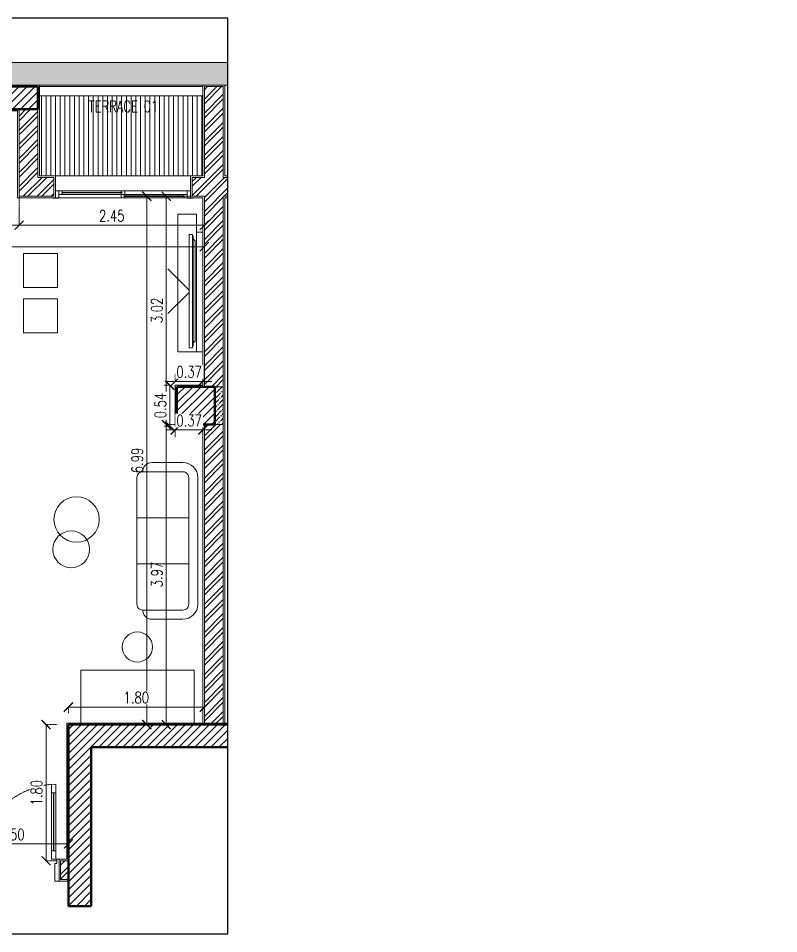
# Model space of a CAD drawing. Header units: metres. Extents: x 0 to 104350, y 982 to 43174.
# Drawn here: x 42108 to 52175, y 14509 to 26618 of the extents above; entities that cross this region are included whole.
import ezdxf
from ezdxf.xclip import XClip

# ---------------------------------------------------------------- set-up
doc = ezdxf.new("R2010")
doc.units = ezdxf.units.M
doc.header["$XCLIPFRAME"] = 2
doc.linetypes.add('DASHED2', pattern=[0.375, 0.25, -0.125])
doc.linetypes.add('DOT2', pattern=[0.125, 0, -0.125])
doc.layers.get('0').update_dxf_attribs({"lineweight": 30})
for name, color, linetype, lineweight in [('A-ANNO-DIMS', 1, 'Continuous', 0), ('A-ANNO-HATCH', 9, 'Continuous', 9), ('A-CLNG-GRID', 2, 'Continuous', 5), ('A-DOOR', 1, 'Continuous', 5), ('A-DOOR-FRAM', 1, 'Continuous', 0), ('A-ELEV-BACK', 1, 'Continuous', 0), ('A-FLOR-OVHD', 1, 'DASHED2', 0), ('A-FURN', 8, 'Continuous', 0), ('A-ROOM-NMBR', 1, 'Continuous', 0), ('A-WALL', 3, 'Continuous', 18), ('A-WINDOW', 10, 'Continuous', 5), ('dimensions', 90, 'Continuous', 30), ('G-ANNO-HATCH', 8, 'Continuous', 0), ('HATCH', 8, 'Continuous', 0), ('S-COLS', 52, 'Continuous', 9)]:
    doc.layers.add(name, color=color, linetype=linetype, lineweight=lineweight)
doc.styles.add('$2$08-M-BLDG-1_50', font='romans.shx', dxfattribs={"width": 0.75, "height": 150})
doc.styles.add('Al-Jazi-text-100', font='romans.shx', dxfattribs={"width": 0.75, "height": 150})
doc.styles.get("Standard").update_dxf_attribs({"font": 'arial.ttf'})
doc.dimstyles.new('Al-Jazi-DIM 100', dxfattribs={"dimtxt": 150, "dimasz": 120, "dimexe": 0, "dimexo": 150, "dimgap": 50, "dimtad": 1, "dimlfac": 0.001, "dimzin": 1, "dimdsep": 46, "dimtxsty": 'Al-Jazi-text-100', "dimblk": 'ARCHTICK', "dimcen": 150, "dimclrd": 1, "dimclre": 256, "dimclrt": 2, "dimadec": 0, "dimazin": 0, "dimtfac": 1, "dimtix": 1, "dimtmove": 2, "dimatfit": 2, "dimfxl": 150, "dimtfill": 1, "dimtolj": 1, "dimlwd": 5, "dimlwe": 5, "dimarcsym": 0})
doc.dimstyles.new('ISO-25', dxfattribs={"dimtxt": 60, "dimasz": 20, "dimexe": 1.25, "dimexo": 0.625, "dimgap": 0.1, "dimtad": 0, "dimtxsty": 'Standard', "dimblk": 'ARCHTICK', "dimcen": 2.5, "dimse1": 1, "dimse2": 1, "dimadec": 0, "dimazin": 0, "dimtfac": 1, "dimtmove": 0, "dimatfit": 3, "dimldrblk": 'ARCHTICK', "dimfxl": 1, "dimarcsym": 0})
pattern_1 = [(45, (-163049.75, 35283.02), (-92.807765, 92.807765), []), (45, (-162987.88, 35283.02), (-92.807765, 92.807765), [])]
pattern_2 = [(45, (116748.97, -54336.016), (-53.033, 53.033), [])]

# ---------------------------------------------------------------- blocks, each defined once
blk = doc.blocks.new('*U119')
for p, q in [((-5314, 135751), (-5249, 135754)), ((-5251, 134853), (-5299, 135751)), ((-5201, 134855), (-5249, 135754)), ((-5244, 135654), (-5294, 135652)), ((-5271, 135653), (-5234, 134955)), ((-5266, 135653), (-5229, 134955)), ((-5207, 134957), (-5257, 134954)), ((-5201, 134855), (-5251, 134853))]:
    blk.add_line(p, q)
at = {"linetype": 'DASHED2'}
blk.add_arc((-5342, 135819), 974, 278.2926, 1.8703, dxfattribs=at)
at = {"layer": 'A-DOOR-FRAM'}
for p, q in [((-5353, 136013), (-5303, 136015)), ((-5339, 135749), (-5353, 136013)), ((-4404, 136063), (-4355, 136066)), ((-4355, 136066), (-4340, 135803)), ((-5339, 135749), (-5314, 135751)), ((-4340, 135803), (-4365, 135801))]:
    blk.add_line(p, q, dxfattribs=at)
for points in [[(-5303, 136015), (-5292, 135802), (-5317, 135801), (-5314, 135751)], [(-4404, 136063), (-4393, 135850), (-4368, 135851), (-4365, 135801)]]:
    blk.add_lwpolyline(points, dxfattribs=at)
blk = doc.blocks.new('wgdfghd')
at = {"layer": 'A-FURN'}
for p, q in [((135038, 281145, 29), (134758, 281427, 29)), ((135068, 281142, 29), (135348, 281424, 29)), ((134304, 281101, 29), (134304, 281142, 29)), ((134304, 281142, 29), (135804, 281142, 29)), ((135804, 281101, 29), (134304, 281101, 29)), ((134304, 281101, 29), (135804, 281101, 29)), ((134324, 281101, 29), (134324, 281089, 29)), ((135785, 281089, 29), (134324, 281089, 29)), ((134391, 281062, 29), (134369, 281089, 29)), ((134391, 281062, 29), (135718, 281062, 29)), ((135718, 281062, 29), (135746, 281089, 29)), ((135785, 281101, 29), (135785, 281089, 29)), ((135804, 281101, 29), (135804, 281142, 29))]:
    blk.add_line(p, q, dxfattribs=at)
blk = doc.blocks.new('*U140')
for p, q in [((-0.235, 0.09), (1.464, 0.09)), ((-0.235, 0.045), (-0.235, 0.09)), ((1.464, 0.045), (-0.235, 0.045)), ((1.464, 0.045), (-0.235, 0.045)), ((-0.235, 0.045), (-0.235, 0)), ((-0.235, 0), (1.464, 0)), ((-0.19, 0.045), (-0.19, 0.026)), ((-0.19, 0.018), (-0.19, 0)), ((0.593, 0.09), (0.593, 0.026)), ((0.593, 0.018), (0.593, 0)), ((0.638, 0.09), (0.638, 0.071)), ((0.638, 0.063), (0.638, 0)), ((1.419, 0.09), (1.419, 0.071)), ((1.419, 0.063), (1.419, 0.045)), ((1.464, 0.09), (1.464, 0.045)), ((1.464, 0), (1.464, 0.045))]:
    blk.add_line(p, q)
for points in [[(-0.315, 0), (-0.235, 0), (-0.235, -0.007), (-0.315, -0.007)], [(-0.235, 0.09), (-0.28, 0.09), (-0.28, 0), (-0.235, 0)], [(-0.235, 0.09), (1.464, 0.09), (1.464, 0), (-0.235, 0)], [(-0.196, 0.026), (0.605, 0.026), (0.605, 0.018), (-0.196, 0.018)], [(0.626, 0.071), (1.425, 0.071), (1.425, 0.063), (0.626, 0.063)], [(1.464, 0.09), (1.509, 0.09), (1.509, 0), (1.464, 0)], [(1.544, 0), (1.464, 0), (1.464, -0.007), (1.544, -0.007)]]:
    blk.add_lwpolyline(points, close=True)
blk = doc.blocks.new('hjnhgfhgn')
at = {"layer": 'A-FLOR-OVHD'}
blk.add_lwpolyline([(102065, -9449), (106681, -9449), (106681, -9249), (119821, -9249), (119821, -9449), (124433, -9449), (124433, -9749), (119521, -9749), (119521, -9549), (118379, -9550), (118379, -9549), (116503, -9549), (116503, -9550), (110625, -9550), (110625, -9549), (107857, -9549), (107857, -9549), (106977, -9549), (106977, -9749), (102065, -9749)], close=True, dxfattribs=at)
blk = doc.blocks.new('B GF')
at = {"layer": 'A-ANNO-HATCH', "true_color": 0x939598}
h = blk.add_hatch(dxfattribs=at)
h.set_pattern_fill('AR-CONC', color=252, scale=50)
h.set_pattern_definition([(50, (0, -9699.07), (358.6301, -31.37607), [37.5, -412.5]), (355, (0, -9699.07), (-69.3757, 376.0961), [30, -330]), (100.45144, (29.9, -9701.7), (289.2544, 344.72), [31.8701, -350.57106]), (46.1842, (0, -9599.07), (533.6207, -82.7596), [56.25, -618.75]), (96.63564, (44.47, -9605.96), (467.331, 487.0593), [47.8052, -525.8569]), (351.18416, (0, -9599.07), (467.331, 487.0593), [45, -495]), (21, (50, -9624.07), (298.45353, -201.30945), [37.5, -412.5]), (326, (50, -9624.07), (121.6577, 362.575), [30, -330]), (71.45144, (74.87, -9640.84), (420.1112, 161.2656), [31.8701, -350.57106]), (37.5, (0, -9699.07), (6.07993, 166.44693), [0, -326, 0, -335, 0, -331.25]), (7.5, (0, -9699.07), (131.53477, 197.20586), [0, -191, 0, -318.5, 0, -126.25]), (327.5, (-111.5, -9699.07), (266.91122, -11.27744), [0, -125, 0, -390, 0, -517.5]), (317.5, (-161.5, -9699.07), (291.5931, 50.0525), [0, -162.5, 0, -259, 0, -367.5])])
h.paths.add_polyline_path([(161718, -9549), (161712, -9248), (163283, -9248), (163290, -9549)])
h.paths.add_polyline_path([(169560, -9749), (169560, -9449), (167070, -9449), (167070, -9249), (153929, -9249), (153931, -9449), (151438, -9449), (151436, -9749), (154230, -9749), (154230, -9549), (166691, -9549), (166691, -9749), (171671, -9749), (171671, -9749)])
at = {"layer": 'A-ELEV-BACK'}
blk.add_lwpolyline([(171671, -9449), (171671, -9749), (166691, -9749), (166691, -9549), (154230, -9549), (154230, -9749), (151436, -9749), (151436, -9449), (153930, -9449), (153930, -9249), (167070, -9249), (167070, -9449)], close=True, dxfattribs=at)
blk = doc.blocks.new('M_Concrete-Rectangular-Column - C4-300_800-556694-0-6-4th floor columns')
at = {"layer": 'S-COLS'}
h = blk.add_hatch(dxfattribs=at)
h.set_pattern_fill('FP_2', color=256, style=0, pattern_type=2)
h.set_pattern_definition([(315, (-13.9, -3.564), (0.053033, 0.053033), [])])
h.paths.add_polyline_path([(-0.15, -0.4), (0.15, -0.4), (0.15, 0.4), (-0.15, 0.4)])
at = {"layer": 'S-COLS', "lineweight": 50}
for p, q in [((0.15, 0.4), (-0.15, 0.4)), ((-0.15, 0.4), (-0.15, -0.4)), ((0.15, -0.4), (0.15, 0.4)), ((-0.15, -0.4), (0.15, -0.4))]:
    blk.add_line(p, q, dxfattribs=at)
blk = doc.blocks.new('M_Concrete-Rectangular-Column - C9-500_500-V1-0-6-4th floor columns')
at = {"layer": 'S-COLS'}
h = blk.add_hatch(dxfattribs=at)
h.set_pattern_fill('FP_4', color=256, style=0, pattern_type=2)
h.set_pattern_definition([(135, (9.83, 1.074), (-0.053033, -0.053033), [])])
h.paths.add_polyline_path([(0.25, 0.25), (-0.25, 0.25), (-0.25, -0.25), (0.25, -0.25)])
at = {"layer": 'S-COLS', "lineweight": 50}
for p, q in [((0.25, 0.25), (-0.25, 0.25)), ((-0.25, 0.25), (-0.25, -0.25)), ((0.25, -0.25), (0.25, 0.25)), ((-0.25, -0.25), (0.25, -0.25))]:
    blk.add_line(p, q, dxfattribs=at)
blk = doc.blocks.new('Typical')
at = {"layer": 'S-COLS'}
h = blk.add_hatch(dxfattribs=at)
h.set_pattern_fill('FP_1', color=256, scale=1000, style=0, pattern_type=2)
h.set_pattern_definition(pattern_2)
h.paths.add_polyline_path([(113988, -49026), (117538, -49026), (117538, -48726), (113988, -48726)])
h = blk.add_hatch(dxfattribs=at)
h.set_pattern_fill('FP_1', color=256, scale=1000, style=0, pattern_type=2)
h.set_pattern_definition(pattern_2)
h.paths.add_polyline_path([(114288, -51126), (114288, -49026), (113988, -49026), (113988, -51126)])
at = {"layer": 'S-COLS', "lineweight": 50}
for p, q in [((117838, -48726), (113988, -48726)), ((113988, -48726), (113988, -51126)), ((114288, -49026), (117538, -49026)), ((114288, -51126), (114288, -49026)), ((113988, -51126), (114288, -51126))]:
    blk.add_line(p, q, dxfattribs=at)
at = {"layer": 'S-COLS', "xscale": 1000, "yscale": 1000, "zscale": 1000}
for name, p, rotation in [('M_Concrete-Rectangular-Column - C4-300_800-556694-0-6-4th floor columns', (113185, -40436), 90), ('M_Concrete-Rectangular-Column - C9-500_500-V1-0-6-4th floor columns', (115675, -44506), 270)]:
    blk.add_blockref(name, p, dxfattribs=dict(at, rotation=rotation))
blk = doc.blocks.new('_ArchTick')
at = {"color": 0, "linetype": 'ByBlock', "const_width": 0.15}
blk.add_lwpolyline([(-0.5, -0.5), (0.5, 0.5)], dxfattribs=at)
blk = doc.blocks.new('*D333')
at = {"layer": 'A-ANNO-DIMS', "linetype": 'DOT2', "lineweight": 5, "transparency": 16777216}
for p, q in [((38694, 25264), (38694, 23880)), ((42118, 25264), (42118, 23880))]:
    blk.add_line(p, q, dxfattribs=at)
at = {"layer": 'A-ANNO-DIMS', "color": 1, "lineweight": 5, "transparency": 16777216}
blk.add_line((38694, 23880), (42118, 23880), dxfattribs=at)
at = {"layer": 'Defpoints', "color": 0, "transparency": 16777216}
for p in [(38694, 25414), (42118, 25414), (42118, 23880)]:
    blk.add_point(p, dxfattribs=at)
at = {"layer": 'A-ANNO-DIMS', "color": 1, "lineweight": 5, "transparency": 16777216, "xscale": 120, "yscale": 120, "zscale": 120, "rotation": 180}
blk.add_blockref('_ArchTick', (38694, 23880), dxfattribs=at)
at = {"layer": 'A-ANNO-DIMS', "color": 1, "lineweight": 5, "transparency": 16777216, "xscale": 120, "yscale": 120, "zscale": 120}
blk.add_blockref('_ArchTick', (42118, 23880), dxfattribs=at)
at = {"layer": 'A-ANNO-DIMS', "color": 2, "transparency": 16777216, "insert": (40406, 24005), "char_height": 150, "attachment_point": 5, "style": 'Al-Jazi-text-100', "bg_fill": 3, "box_fill_scale": 1.1, "bg_fill_color": 256, "bg_fill_true_color": 13158600, "bg_fill_transparency": 0}
blk.add_mtext('\\A1;3.42', dxfattribs=at)
blk = doc.blocks.new('*D334')
at = {"layer": 'A-ANNO-DIMS', "linetype": 'DOT2', "lineweight": 5, "transparency": 16777216}
for p, q in [((42118, 24114), (42118, 23880)), ((44571, 24114), (44571, 23880))]:
    blk.add_line(p, q, dxfattribs=at)
at = {"layer": 'A-ANNO-DIMS', "color": 1, "lineweight": 5, "transparency": 16777216}
blk.add_line((42118, 23880), (44571, 23880), dxfattribs=at)
at = {"layer": 'Defpoints', "color": 0, "transparency": 16777216}
for p in [(42118, 24264), (44571, 24264), (44571, 23880)]:
    blk.add_point(p, dxfattribs=at)
at = {"layer": 'A-ANNO-DIMS', "color": 1, "lineweight": 5, "transparency": 16777216, "xscale": 120, "yscale": 120, "zscale": 120, "rotation": 180}
blk.add_blockref('_ArchTick', (42118, 23880), dxfattribs=at)
at = {"layer": 'A-ANNO-DIMS', "color": 1, "lineweight": 5, "transparency": 16777216, "xscale": 120, "yscale": 120, "zscale": 120}
blk.add_blockref('_ArchTick', (44571, 23880), dxfattribs=at)
at = {"layer": 'A-ANNO-DIMS', "color": 2, "transparency": 16777216, "insert": (43345, 24005), "char_height": 150, "attachment_point": 5, "style": 'Al-Jazi-text-100', "bg_fill": 3, "box_fill_scale": 1.1, "bg_fill_color": 256, "bg_fill_true_color": 13158600, "bg_fill_transparency": 0}
blk.add_mtext('\\A1;2.45', dxfattribs=at)
blk = doc.blocks.new('*D335')
at = {"layer": 'A-ANNO-DIMS', "linetype": 'DOT2', "lineweight": 5, "transparency": 16777216}
for p, q in [((38694, 24114), (38694, 23597)), ((44571, 24114), (44571, 23597))]:
    blk.add_line(p, q, dxfattribs=at)
at = {"layer": 'A-ANNO-DIMS', "color": 1, "lineweight": 5, "transparency": 16777216}
blk.add_line((44571, 23597), (38694, 23597), dxfattribs=at)
at = {"layer": 'Defpoints', "color": 0, "transparency": 16777216}
for p in [(38694, 24264), (44571, 24264), (38694, 23597)]:
    blk.add_point(p, dxfattribs=at)
at = {"layer": 'A-ANNO-DIMS', "color": 1, "lineweight": 5, "transparency": 16777216, "xscale": 120, "yscale": 120, "zscale": 120, "rotation": 180}
blk.add_blockref('_ArchTick', (38694, 23597), dxfattribs=at)
at = {"layer": 'A-ANNO-DIMS', "color": 1, "lineweight": 5, "transparency": 16777216, "xscale": 120, "yscale": 120, "zscale": 120}
blk.add_blockref('_ArchTick', (44571, 23597), dxfattribs=at)
at = {"layer": 'A-ANNO-DIMS', "color": 2, "transparency": 16777216, "insert": (41633, 23722), "char_height": 150, "attachment_point": 5, "style": 'Al-Jazi-text-100', "bg_fill": 3, "box_fill_scale": 1.1, "bg_fill_color": 256, "bg_fill_true_color": 13158600, "bg_fill_transparency": 0}
blk.add_mtext('\\A1;5.88', dxfattribs=at)
blk = doc.blocks.new('*D337')
at = {"layer": 'A-ANNO-DIMS', "linetype": 'DOT2', "lineweight": 5, "transparency": 16777216}
for p, q in [((44421, 24264), (44067, 24264)), ((44421, 21244), (44067, 21244))]:
    blk.add_line(p, q, dxfattribs=at)
at = {"layer": 'A-ANNO-DIMS', "color": 1, "lineweight": 5, "transparency": 16777216}
blk.add_line((44067, 24264), (44067, 21244), dxfattribs=at)
at = {"layer": 'Defpoints', "color": 0, "transparency": 16777216}
for p in [(44571, 24264), (44067, 21244), (44571, 21244)]:
    blk.add_point(p, dxfattribs=at)
at = {"layer": 'A-ANNO-DIMS', "color": 1, "lineweight": 5, "transparency": 16777216, "xscale": 120, "yscale": 120, "zscale": 120}
for p, rotation in [((44067, 24264), 90), ((44067, 21244), 270)]:
    blk.add_blockref('_ArchTick', p, dxfattribs=dict(at, rotation=rotation))
at = {"layer": 'A-ANNO-DIMS', "color": 2, "transparency": 16777216, "insert": (43942, 22754), "char_height": 150, "attachment_point": 5, "rotation": 90, "style": 'Al-Jazi-text-100', "bg_fill": 3, "box_fill_scale": 1.1, "bg_fill_color": 256, "bg_fill_true_color": 13158600, "bg_fill_transparency": 0}
blk.add_mtext('\\A1;3.02', dxfattribs=at)
blk = doc.blocks.new('*D338')
at = {"layer": 'A-ANNO-DIMS', "linetype": 'DOT2', "lineweight": 5, "transparency": 16777216}
for p, q in [((44421, 21244), (44067, 21244)), ((44421, 17274), (44067, 17274))]:
    blk.add_line(p, q, dxfattribs=at)
at = {"layer": 'A-ANNO-DIMS', "color": 1, "lineweight": 5, "transparency": 16777216}
blk.add_line((44067, 21244), (44067, 17274), dxfattribs=at)
at = {"layer": 'Defpoints', "color": 0, "transparency": 16777216}
for p in [(44571, 21244), (44067, 17274), (44571, 17274)]:
    blk.add_point(p, dxfattribs=at)
at = {"layer": 'A-ANNO-DIMS', "color": 1, "lineweight": 5, "transparency": 16777216, "xscale": 120, "yscale": 120, "zscale": 120}
for p, rotation in [((44067, 21244), 90), ((44067, 17274), 270)]:
    blk.add_blockref('_ArchTick', p, dxfattribs=dict(at, rotation=rotation))
at = {"layer": 'A-ANNO-DIMS', "color": 2, "transparency": 16777216, "insert": (43942, 19259), "char_height": 150, "attachment_point": 5, "rotation": 90, "style": 'Al-Jazi-text-100', "bg_fill": 3, "box_fill_scale": 1.1, "bg_fill_color": 256, "bg_fill_true_color": 13158600, "bg_fill_transparency": 0}
blk.add_mtext('\\A1;3.97', dxfattribs=at)
blk = doc.blocks.new('*D339')
at = {"layer": 'A-ANNO-DIMS', "linetype": 'DOT2', "lineweight": 5, "transparency": 16777216}
for p, q in [((44421, 24264), (43808, 24264)), ((44421, 17274), (43808, 17274))]:
    blk.add_line(p, q, dxfattribs=at)
at = {"layer": 'A-ANNO-DIMS', "color": 1, "lineweight": 5, "transparency": 16777216}
blk.add_line((43808, 24264), (43808, 17274), dxfattribs=at)
at = {"layer": 'Defpoints', "color": 0, "transparency": 16777216}
for p in [(44571, 24264), (43808, 17274), (44571, 17274)]:
    blk.add_point(p, dxfattribs=at)
at = {"layer": 'A-ANNO-DIMS', "color": 1, "lineweight": 5, "transparency": 16777216, "xscale": 120, "yscale": 120, "zscale": 120}
for p, rotation in [((43808, 24264), 90), ((43808, 17274), 270)]:
    blk.add_blockref('_ArchTick', p, dxfattribs=dict(at, rotation=rotation))
at = {"layer": 'A-ANNO-DIMS', "color": 2, "transparency": 16777216, "insert": (43683, 20769), "char_height": 150, "attachment_point": 5, "rotation": 90, "style": 'Al-Jazi-text-100', "bg_fill": 3, "box_fill_scale": 1.1, "bg_fill_color": 256, "bg_fill_true_color": 13158600, "bg_fill_transparency": 0}
blk.add_mtext('\\A1;6.99', dxfattribs=at)
blk = doc.blocks.new('*D340')
at = {"layer": 'A-ANNO-DIMS', "linetype": 'DOT2', "lineweight": 5, "transparency": 16777216}
for p, q in [((41272, 15624), (41272, 15696)), ((42771, 15624), (42771, 15696))]:
    blk.add_line(p, q, dxfattribs=at)
at = {"layer": 'A-ANNO-DIMS', "color": 1, "lineweight": 5, "transparency": 16777216}
blk.add_line((41272, 15696), (42771, 15696), dxfattribs=at)
at = {"layer": 'Defpoints', "color": 0, "transparency": 16777216}
for p in [(42771, 15696), (41272, 15474), (42771, 15474)]:
    blk.add_point(p, dxfattribs=at)
at = {"layer": 'A-ANNO-DIMS', "color": 1, "lineweight": 5, "transparency": 16777216, "xscale": 120, "yscale": 120, "zscale": 120, "rotation": 180}
blk.add_blockref('_ArchTick', (41272, 15696), dxfattribs=at)
at = {"layer": 'A-ANNO-DIMS', "color": 1, "lineweight": 5, "transparency": 16777216, "xscale": 120, "yscale": 120, "zscale": 120}
blk.add_blockref('_ArchTick', (42771, 15696), dxfattribs=at)
at = {"layer": 'A-ANNO-DIMS', "color": 2, "transparency": 16777216, "insert": (42022, 15821), "char_height": 150, "attachment_point": 5, "style": 'Al-Jazi-text-100', "bg_fill": 3, "box_fill_scale": 1.1, "bg_fill_color": 256, "bg_fill_true_color": 13158600, "bg_fill_transparency": 0}
blk.add_mtext('\\A1;1.50', dxfattribs=at)
blk = doc.blocks.new('*D341')
at = {"layer": 'A-ANNO-DIMS', "linetype": 'DOT2', "lineweight": 5, "transparency": 16777216}
for p, q in [((42621, 17274), (42475, 17274)), ((42621, 15474), (42475, 15474))]:
    blk.add_line(p, q, dxfattribs=at)
at = {"layer": 'A-ANNO-DIMS', "color": 1, "lineweight": 5, "transparency": 16777216}
blk.add_line((42475, 15474), (42475, 17274), dxfattribs=at)
at = {"layer": 'Defpoints', "color": 0, "transparency": 16777216}
for p in [(42475, 17274), (42771, 17274), (42771, 15474)]:
    blk.add_point(p, dxfattribs=at)
at = {"layer": 'A-ANNO-DIMS', "color": 1, "lineweight": 5, "transparency": 16777216, "xscale": 120, "yscale": 120, "zscale": 120}
for p, rotation in [((42475, 17274), 90), ((42475, 15474), 270)]:
    blk.add_blockref('_ArchTick', p, dxfattribs=dict(at, rotation=rotation))
at = {"layer": 'A-ANNO-DIMS', "color": 2, "transparency": 16777216, "insert": (42350, 16374), "char_height": 150, "attachment_point": 5, "rotation": 90, "style": 'Al-Jazi-text-100', "bg_fill": 3, "box_fill_scale": 1.1, "bg_fill_color": 256, "bg_fill_true_color": 13158600, "bg_fill_transparency": 0}
blk.add_mtext('\\A1;1.80', dxfattribs=at)
blk = doc.blocks.new('*D342')
at = {"layer": 'A-ANNO-DIMS', "linetype": 'DOT2', "lineweight": 5, "transparency": 16777216}
for p, q in [((42771, 17424), (42771, 17506)), ((44571, 17424), (44571, 17506))]:
    blk.add_line(p, q, dxfattribs=at)
at = {"layer": 'A-ANNO-DIMS', "color": 1, "lineweight": 5, "transparency": 16777216}
blk.add_line((44571, 17506), (42771, 17506), dxfattribs=at)
at = {"layer": 'Defpoints', "color": 0, "transparency": 16777216}
for p in [(42771, 17506), (42771, 17274), (44571, 17274)]:
    blk.add_point(p, dxfattribs=at)
at = {"layer": 'A-ANNO-DIMS', "color": 1, "lineweight": 5, "transparency": 16777216, "xscale": 120, "yscale": 120, "zscale": 120, "rotation": 180}
blk.add_blockref('_ArchTick', (42771, 17506), dxfattribs=at)
at = {"layer": 'A-ANNO-DIMS', "color": 1, "lineweight": 5, "transparency": 16777216, "xscale": 120, "yscale": 120, "zscale": 120}
blk.add_blockref('_ArchTick', (44571, 17506), dxfattribs=at)
at = {"layer": 'A-ANNO-DIMS', "color": 2, "transparency": 16777216, "insert": (43671, 17631), "char_height": 150, "attachment_point": 5, "style": 'Al-Jazi-text-100', "bg_fill": 3, "box_fill_scale": 1.1, "bg_fill_color": 256, "bg_fill_true_color": 13158600, "bg_fill_transparency": 0}
blk.add_mtext('\\A1;1.80', dxfattribs=at)
blk = doc.blocks.new('*D376')
at = {"layer": 'A-ANNO-DIMS', "linetype": 'DOT2', "lineweight": 5, "transparency": 16777216}
for p, q in [((44036, 21764), (44114, 21764)), ((44036, 21224), (44114, 21224))]:
    blk.add_line(p, q, dxfattribs=at)
at = {"layer": 'A-ANNO-DIMS', "color": 1, "lineweight": 5, "transparency": 16777216}
blk.add_line((44114, 21764), (44114, 21224), dxfattribs=at)
at = {"layer": 'Defpoints', "color": 0, "transparency": 16777216}
for p in [(44186, 21764), (44114, 21224), (44186, 21224)]:
    blk.add_point(p, dxfattribs=at)
at = {"layer": 'A-ANNO-DIMS', "color": 1, "lineweight": 5, "transparency": 16777216, "xscale": 120, "yscale": 120, "zscale": 120}
for p, rotation in [((44114, 21764), 90), ((44114, 21224), 270)]:
    blk.add_blockref('_ArchTick', p, dxfattribs=dict(at, rotation=rotation))
at = {"layer": 'A-ANNO-DIMS', "color": 2, "transparency": 16777216, "insert": (43989, 21494), "char_height": 150, "attachment_point": 5, "rotation": 90, "style": 'Al-Jazi-text-100', "bg_fill": 3, "box_fill_scale": 1.1, "bg_fill_color": 256, "bg_fill_true_color": 13158600, "bg_fill_transparency": 0}
blk.add_mtext('\\A1;0.54', dxfattribs=at)
blk = doc.blocks.new('*D377')
at = {"layer": 'A-ANNO-DIMS', "color": 1, "lineweight": 5, "transparency": 16777216}
for p, q in [((44186, 21172), (44066, 21172)), ((44186, 21172), (44551, 21172)), ((44551, 21172), (44671, 21172))]:
    blk.add_line(p, q, dxfattribs=at)
at = {"layer": 'A-ANNO-DIMS', "linetype": 'DOT2', "lineweight": 5, "transparency": 16777216}
for p, q in [((44186, 21074), (44186, 21172)), ((44551, 21074), (44551, 21172))]:
    blk.add_line(p, q, dxfattribs=at)
at = {"layer": 'A-ANNO-DIMS', "color": 1, "lineweight": 5, "transparency": 16777216, "xscale": 120, "yscale": 120, "zscale": 120}
blk.add_blockref('_ArchTick', (44186, 21172), dxfattribs=at)
at = {"layer": 'A-ANNO-DIMS', "color": 1, "lineweight": 5, "transparency": 16777216, "xscale": 120, "yscale": 120, "zscale": 120, "rotation": 180}
blk.add_blockref('_ArchTick', (44551, 21172), dxfattribs=at)
at = {"layer": 'A-ANNO-DIMS', "color": 2, "transparency": 16777216, "insert": (44369, 21297), "char_height": 150, "attachment_point": 5, "style": 'Al-Jazi-text-100', "bg_fill": 3, "box_fill_scale": 1.1, "bg_fill_color": 256, "bg_fill_true_color": 13158600, "bg_fill_transparency": 0}
blk.add_mtext('\\A1;0.37', dxfattribs=at)
at = {"layer": 'Defpoints', "color": 0, "transparency": 16777216}
for p in [(44186, 21224), (44551, 21224), (44551, 21172)]:
    blk.add_point(p, dxfattribs=at)
blk = doc.blocks.new('*D378')
at = {"layer": 'A-ANNO-DIMS', "color": 1, "lineweight": 5, "transparency": 16777216}
for p, q in [((44186, 21815), (44066, 21815)), ((44551, 21815), (44186, 21815)), ((44551, 21815), (44671, 21815))]:
    blk.add_line(p, q, dxfattribs=at)
at = {"layer": 'A-ANNO-DIMS', "linetype": 'DOT2', "lineweight": 5, "transparency": 16777216}
for p, q in [((44186, 21914), (44186, 21815)), ((44551, 21914), (44551, 21815))]:
    blk.add_line(p, q, dxfattribs=at)
at = {"layer": 'Defpoints', "color": 0, "transparency": 16777216}
for p in [(44186, 21764), (44551, 21764)]:
    blk.add_point(p, dxfattribs=at)
at = {"layer": 'A-ANNO-DIMS', "color": 1, "lineweight": 5, "transparency": 16777216, "xscale": 120, "yscale": 120, "zscale": 120}
blk.add_blockref('_ArchTick', (44186, 21815), dxfattribs=at)
at = {"layer": 'A-ANNO-DIMS', "color": 1, "lineweight": 5, "transparency": 16777216, "xscale": 120, "yscale": 120, "zscale": 120, "rotation": 180}
blk.add_blockref('_ArchTick', (44551, 21815), dxfattribs=at)
at = {"layer": 'A-ANNO-DIMS', "color": 2, "transparency": 16777216, "insert": (44369, 21940), "char_height": 150, "attachment_point": 5, "style": 'Al-Jazi-text-100', "bg_fill": 3, "box_fill_scale": 1.1, "bg_fill_color": 256, "bg_fill_true_color": 13158600, "bg_fill_transparency": 0}
blk.add_mtext('\\A1;0.37', dxfattribs=at)
at = {"layer": 'Defpoints', "color": 0, "transparency": 16777216}
blk.add_point((44186, 21815), dxfattribs=at)
blk = doc.blocks.new('sofa')
for p, q in [((44335, 20916), (43924, 20916)), ((44533, 19042), (44533, 20718)), ((44411, 20184), (43726, 20184)), ((44411, 19575), (43726, 19575)), ((43924, 18843), (44335, 18843))]:
    blk.add_line(p, q)
blk.add_lwpolyline([(43726, 20718), (43726, 19042, 0.414214), (43802, 18965), (44335, 18965, 0.414214), (44411, 19042), (44411, 20718, 0.414214), (44335, 20794), (43802, 20794, 0.414214)], format="xyb", close=True)
for centre, radius, start, end in [((43924, 20794), 122, 90, 180), ((44335, 20718), 198, 0, 90), ((44335, 19042), 198, 270, 0), ((43924, 18965), 122, 180, 270)]:
    blk.add_arc(centre, radius, start, end)
blk = doc.blocks.new('*D619')
at = {"layer": 'Defpoints', "color": 0, "transparency": 16777216}
for p in [(98240, 15398), (0, 14798), (98308, 14798)]:
    blk.add_point(p, dxfattribs=at)
at = {"layer": 'dimensions', "color": 0, "lineweight": -2, "transparency": 16777216}
for p, q in [((98308, 15398), (98308, 15164)), ((98308, 14798), (98308, 15031))]:
    blk.add_line(p, q, dxfattribs=at)
at = {"layer": 'dimensions', "color": 0, "lineweight": -2, "transparency": 16777216, "xscale": 20, "yscale": 20, "zscale": 20}
for p, rotation in [((98308, 15398), 90), ((98308, 14798), 270)]:
    blk.add_blockref('_ArchTick', p, dxfattribs=dict(at, rotation=rotation))
at = {"layer": 'dimensions', "color": 0, "transparency": 16777216, "insert": (98308, 15098), "char_height": 60, "attachment_point": 5, "rotation": 90}
blk.add_mtext('600', dxfattribs=at)

msp = doc.modelspace()

# ---------------------------------------------------------------- hatches: boundary and pattern name
at = {"layer": 'G-ANNO-HATCH'}
h = msp.add_hatch(dxfattribs=at)
h.set_pattern_fill('ANSI32', color=256, scale=350)
h.set_pattern_definition(pattern_1)
h.paths.add_polyline_path([(44882.692, 24264.173), (44882.692, 24514.173), (44821.492, 24514.173), (44821.492, 25714.173), (44571.492, 25714.173), (44571.492, 24514.173), (44409.204, 24514.173), (44409.204, 24264.173), (44571.492, 24264.173), (44571.492, 21744.173), (44821.492, 21744.173), (44821.492, 24264.173)])
h = msp.add_hatch(dxfattribs=at)
h.set_pattern_fill('ANSI31', color=256, scale=500, angle=45)
h.set_pattern_definition([(90, (-103274.004, -30693.765), (-62.5, 0), [])])
h.paths.add_polyline_path([(42387.912, 24534.173), (42387.912, 25594.173), (44551.492, 25594.173), (44551.492, 24534.173)])
h = msp.add_hatch(dxfattribs=at)
h.set_pattern_fill('ANSI32', color=256, scale=350)
h.set_pattern_definition(pattern_1)
h.paths.add_polyline_path([(42580.2, 24514.173), (42367.912, 24514.173), (42367.912, 25414.173), (42117.912, 25414.173), (42117.912, 24264.173), (42580.2, 24264.173)])
h = msp.add_hatch(dxfattribs=at)
h.set_pattern_fill('ANSI36', color=256, scale=350)
h.set_pattern_definition([(45, (-155981.96, 38745.6), (23.201941, 85.073785), [109.375, -21.875, 0, -21.875])])
h.paths.add_polyline_path([(44707.979, 21744.173), (44821.492, 21744.173), (44821.492, 21244.173), (44707.979, 21244.173)])
h = msp.add_hatch(dxfattribs=at)
h.set_pattern_fill('ANSI32', color=256, scale=350)
h.set_pattern_definition(pattern_1)
h.paths.add_polyline_path([(44821.492, 21244.173), (44571.492, 21244.173), (44571.492, 17274.172), (44821.492, 17274.172)])
h = msp.add_hatch(dxfattribs=at)
h.set_pattern_fill('ANSI32', color=256, scale=350)
h.set_pattern_definition(pattern_1)
h.paths.add_polyline_path([(42771.497, 15474.173), (42667.368, 15474.173), (42667.368, 15224.173), (42771.497, 15224.173)])

# ---------------------------------------------------------------- linework, layer by layer
msp.add_lwpolyline([(28554.582, 14508.598), (44882.692, 14508.598), (44882.692, 26618.05), (28554.582, 26618.05)], close=True)
at = {"layer": 'A-CLNG-GRID'}
msp.add_lwpolyline([(41352.212, 25734.173), (42387.912, 25734.173), (42387.912, 24534.173), (42600.2, 24534.173), (42600.2, 24244.173), (42097.912, 24244.173), (42097.912, 25394.174), (41352.212, 25394.174)], close=True, dxfattribs=at)
for points in [[(44882.692, 24534.173), (44841.492, 24534.173), (44841.492, 25734.173), (44551.492, 25734.173), (44551.492, 24534.173), (44389.204, 24534.173), (44389.204, 24244.173), (44551.492, 24244.173), (44551.492, 21764.173), (44185.898, 21764.173), (44185.898, 21224.173), (44551.492, 21224.173), (44551.492, 17274.172)], [(44841.492, 17274.172), (44841.492, 24244.173), (44882.692, 24244.173)], [(42771.497, 15204.173), (42647.368, 15204.173), (42647.368, 15494.173), (42751.497, 15494.173), (42751.289, 17294.172), (44882.692, 17294.172)]]:
    msp.add_lwpolyline(points, dxfattribs=at)
at = {"layer": 'A-FURN'}
for points in [[(44467.537, 24026.014), (44467.089, 22206.464), (44218.506, 22205.461), (44218.505, 24025.752)], [(44467.313, 23788.287), (44551.492, 23788.311), (44551.492, 22205.884), (44467.313, 22205.86)], [(42175.16, 22905.106), (42625.16, 22905.106), (42625.16, 22455.106), (42175.16, 22455.106)]]:
    msp.add_lwpolyline(points, close=True, dxfattribs=at)
for centre, radius in [((42879.104, 19988.483), 300), ((42809.291, 19593.083), 243.403)]:
    msp.add_circle(centre, radius, dxfattribs=at)
at = {"layer": 'A-WALL'}
msp.add_lwpolyline([(41372.212, 25714.173), (42367.912, 25714.173), (42367.912, 24514.173), (42580.2, 24514.173), (42580.2, 24264.173), (42117.912, 24264.173), (42117.912, 25414.174), (41372.212, 25414.174)], close=True, dxfattribs=at)
for points in [[(44882.692, 24514.173), (44821.492, 24514.173), (44821.492, 25714.173), (44571.492, 25714.173), (44571.492, 24514.173), (44409.204, 24514.173), (44409.204, 24264.173), (44571.492, 24264.173), (44571.492, 21744.173), (44205.898, 21744.173), (44205.898, 21244.173), (44571.492, 21244.173), (44571.492, 17274.172)], [(44821.492, 17274.172), (44821.492, 24264.173), (44882.692, 24264.173)], [(42771.497, 15474.173), (42667.368, 15474.173), (42667.368, 15224.173), (42771.497, 15224.173)]]:
    msp.add_lwpolyline(points, dxfattribs=at)
at = {"layer": 'A-WINDOW'}
for p, q in [((42387.912, 25714.173), (44551.492, 25714.173)), ((42387.912, 25594.173), (44551.492, 25594.173))]:
    msp.add_line(p, q, dxfattribs=at)
msp.add_lwpolyline([(44389.204, 24534.173), (42600.2, 24534.173)], dxfattribs=at)
at = {"layer": 'G-ANNO-HATCH'}
msp.add_lwpolyline([(44707.979, 21744.173), (44821.492, 21744.173), (44821.492, 21244.173), (44707.979, 21244.173)], close=True, dxfattribs=at)
at = {"layer": 'HATCH'}
for points in [[(44882.692, 24514.173), (44821.492, 24514.173), (44821.492, 25714.173), (44571.492, 25714.173), (44571.492, 24514.173), (44409.204, 24514.173), (44409.204, 24264.173), (44571.492, 24264.173), (44571.492, 21744.173), (44821.492, 21744.173), (44821.492, 24264.173), (44882.692, 24264.173)], [(44571.492, 17274.172), (44821.492, 17274.172)]]:
    msp.add_lwpolyline(points, dxfattribs=at)
for points in [[(42580.2, 24514.173), (42367.912, 24514.173), (42367.912, 25414.173), (42117.912, 25414.173), (42117.912, 24264.173), (42580.2, 24264.173), (42580.2, 24514.173)], [(44821.492, 21244.173), (44571.492, 21244.173), (44571.492, 17274.172), (44821.492, 17274.172), (44821.492, 21244.173)], [(42771.497, 15474.173), (42667.368, 15474.173), (42667.368, 15224.173), (42771.497, 15224.173)]]:
    msp.add_lwpolyline(points, close=True, dxfattribs=at)
at = {"layer": 'HATCH', "color": 4}
msp.add_lwpolyline([(44207.979, 21744.173), (44707.979, 21744.173), (44707.979, 21244.173), (44207.979, 21244.173)], close=True, dxfattribs=at)

# ---------------------------------------------------------------- block references
ref = msp.add_blockref('Typical', (-71216.773, 66000.567))
XClip(ref).set_block_clipping_path([(99771.3550347491, -51491.9684601382), (116099.4655573423, -39382.5165601852)])
at = {"layer": 'A-DOOR', "xscale": 1.100000054100572, "yscale": 1.100000054100572, "zscale": 1.100000054100572, "rotation": 176.9472523896112}
msp.add_blockref('*U119', (44735.055, 164919.288), dxfattribs=at)
at = {"layer": 'A-ELEV-BACK', "color": 4}
ref = msp.add_blockref('hjnhgfhgn', (-68552.525, 35283.021), dxfattribs=at)
XClip(ref).set_block_clipping_path([(97107.1068899558, -20774.4229380071), (113435.217412549, -8664.9710380541)])
at = {"layer": 'A-FLOR-OVHD'}
ref = msp.add_blockref('B GF', (-115801.138, 35283.021), dxfattribs=at)
XClip(ref).set_block_clipping_path([(144355.7199953097, -20774.4229380089), (160683.8305179029, -8664.9710380559)])
at = {"layer": 'A-FURN', "rotation": 89.9999976891368}
msp.add_blockref('wgdfghd', (325513.431, -112045.349), dxfattribs=at)
at = {"layer": 'A-WINDOW', "xscale": -1000.000000000002, "yscale": 1000.000000000002, "zscale": 1000.000000000002}
msp.add_blockref('*U140', (44109.204, 24244.173), dxfattribs=at)

# ---------------------------------------------------------------- texts
at = {"layer": 'A-ROOM-NMBR', "lineweight": 0, "insert": (43501.111, 25378.109), "char_height": 150, "width": 1444.80489, "attachment_point": 8, "line_spacing_factor": 0.9, "style": '$2$08-M-BLDG-1_50'}
msp.add_mtext('\\pxt10;TERRACE 01', dxfattribs=at)

# ---------------------------------------------------------------- next in the draw order: dimensions: what is measured, and where the dimension line sits
at = {"layer": 'A-ANNO-DIMS'}
for base, p1, p2, picture, middle in [((42117.912, 23879.853), (38694.121, 25414.174), (42117.912, 25414.174), '*D333', (40406.017, 24004.853)), ((42771.497, 15695.684), (41272.224, 15474.173), (42771.497, 15474.173), '*D340', (42021.86, 15820.684))]:
    dim = msp.add_linear_dim(base=base, p1=p1, p2=p2, dimstyle='Al-Jazi-DIM 100', dxfattribs=at)
    dim.commit()
    dim.dimension.update_dxf_attribs({"geometry": picture, "text_midpoint": middle})

# ---------------------------------------------------------------- next in the draw order: dimensions: what is measured, and where the dimension line sits
dim = msp.add_linear_dim(base=(44571.492, 23879.853), p1=(42117.912, 24264.173), p2=(44571.492, 24264.173), dimstyle='Al-Jazi-DIM 100', dxfattribs=at)
dim.commit()
dim.dimension.update_dxf_attribs({"geometry": '*D334', "text_midpoint": (43344.702, 24004.853)})
dim = msp.add_linear_dim(base=(42475.14, 17274.172), p1=(42771.3, 15474.173), p2=(42771.3, 17274.172), angle=90, dimstyle='Al-Jazi-DIM 100', dxfattribs=at)
dim.commit()
dim.dimension.update_dxf_attribs({"geometry": '*D341', "text_midpoint": (42350.14, 16374.173)})

# ---------------------------------------------------------------- next in the draw order: dimensions: what is measured, and where the dimension line sits
dim = msp.add_linear_dim(base=(38694.121, 23597.406), p1=(44571.492, 24264.173), p2=(38694.121, 24264.173), dimstyle='Al-Jazi-DIM 100', dxfattribs=at)
dim.commit()
dim.dimension.update_dxf_attribs({"geometry": '*D335', "text_midpoint": (41632.806, 23722.406)})
at = {"layer": 'dimensions'}
dim = msp.add_linear_dim(base=(98307.602, 14797.588), p1=(98240.001, 15397.588), p2=(0, 14797.588), angle=90, dimstyle='ISO-25', dxfattribs=at)
dim.commit()
dim.dimension.update_dxf_attribs({"geometry": '*D619', "text_midpoint": (98307.602, 15097.588)})

# ---------------------------------------------------------------- next in the draw order: linework, layer by layer
at = {"layer": 'A-FURN'}
msp.add_lwpolyline([(42175.16, 23506.129), (42625.16, 23506.129), (42625.16, 23056.129), (42175.16, 23056.129)], close=True, dxfattribs=at)

# ---------------------------------------------------------------- next in the draw order: dimensions: what is measured, and where the dimension line sits
at = {"layer": 'A-ANNO-DIMS'}
dim = msp.add_linear_dim(base=(44067.118, 21244.173), p1=(44571.492, 24264.173), p2=(44571.492, 21244.173), angle=90, dimstyle='Al-Jazi-DIM 100', dxfattribs=at)
dim.commit()
dim.dimension.update_dxf_attribs({"geometry": '*D337', "text_midpoint": (43942.118, 22754.173)})

# ---------------------------------------------------------------- next in the draw order: dimensions: what is measured, and where the dimension line sits
dim = msp.add_linear_dim(base=(44067.118, 17274.172), p1=(44571.492, 21244.173), p2=(44571.492, 17274.172), angle=90, dimstyle='Al-Jazi-DIM 100', dxfattribs=at)
dim.commit()
dim.dimension.update_dxf_attribs({"geometry": '*D338', "text_midpoint": (43942.118, 19259.173)})

# ---------------------------------------------------------------- next in the draw order: dimensions: what is measured, and where the dimension line sits
dim = msp.add_linear_dim(base=(43807.801, 17274.172), p1=(44571.492, 24264.173), p2=(44571.492, 17274.172), angle=90, dimstyle='Al-Jazi-DIM 100', dxfattribs=at)
dim.commit()
dim.dimension.update_dxf_attribs({"geometry": '*D339', "text_midpoint": (43682.801, 20769.173)})

# ---------------------------------------------------------------- next in the draw order: linework, layer by layer
at = {"layer": 'A-FURN'}
msp.add_circle((43685.032, 18300.777), 200, dxfattribs=at)

# ---------------------------------------------------------------- next in the draw order: block references
msp.add_blockref('sofa', (-47.51, -175.122), dxfattribs=at)

# ---------------------------------------------------------------- next in the draw order: dimensions: what is measured, and where the dimension line sits
at = {"layer": 'A-ANNO-DIMS'}
dim = msp.add_linear_dim(base=(44114.197, 21224.173), p1=(44185.898, 21764.173), p2=(44185.898, 21224.173), angle=90, dimstyle='Al-Jazi-DIM 100', dxfattribs=at)
dim.commit()
dim.dimension.update_dxf_attribs({"geometry": '*D376', "text_midpoint": (43989.197, 21494.173)})
dim = msp.add_linear_dim(base=(42771.3, 17506.42), p1=(44571.492, 17274.172), p2=(42771.3, 17274.172), dimstyle='Al-Jazi-DIM 100', dxfattribs=at)
dim.commit()
dim.dimension.update_dxf_attribs({"geometry": '*D342', "text_midpoint": (43671.396, 17631.42)})

# ---------------------------------------------------------------- next in the draw order: linework, layer by layer
at = {"layer": 'A-FURN'}
msp.add_lwpolyline([(44435.032, 17294.172), (42935.032, 17294.172), (42935.032, 17994.172), (44435.032, 17994.172)], close=True, dxfattribs=at)

# ---------------------------------------------------------------- next in the draw order: dimensions: what is measured, and where the dimension line sits
at = {"layer": 'A-ANNO-DIMS'}
for base, p1, p2, picture, middle in [((44185.898, 21815.181), (44551.492, 21764.173), (44185.898, 21764.173), '*D378', (44368.695, 21940.181)), ((44551.492, 21171.632), (44185.898, 21224.173), (44551.492, 21224.173), '*D377', (44368.695, 21296.632))]:
    dim = msp.add_linear_dim(base=base, p1=p1, p2=p2, dimstyle='Al-Jazi-DIM 100', dxfattribs=at)
    dim.commit()
    dim.dimension.update_dxf_attribs({"geometry": picture, "text_midpoint": middle})

doc.saveas('drawing.dxf')
